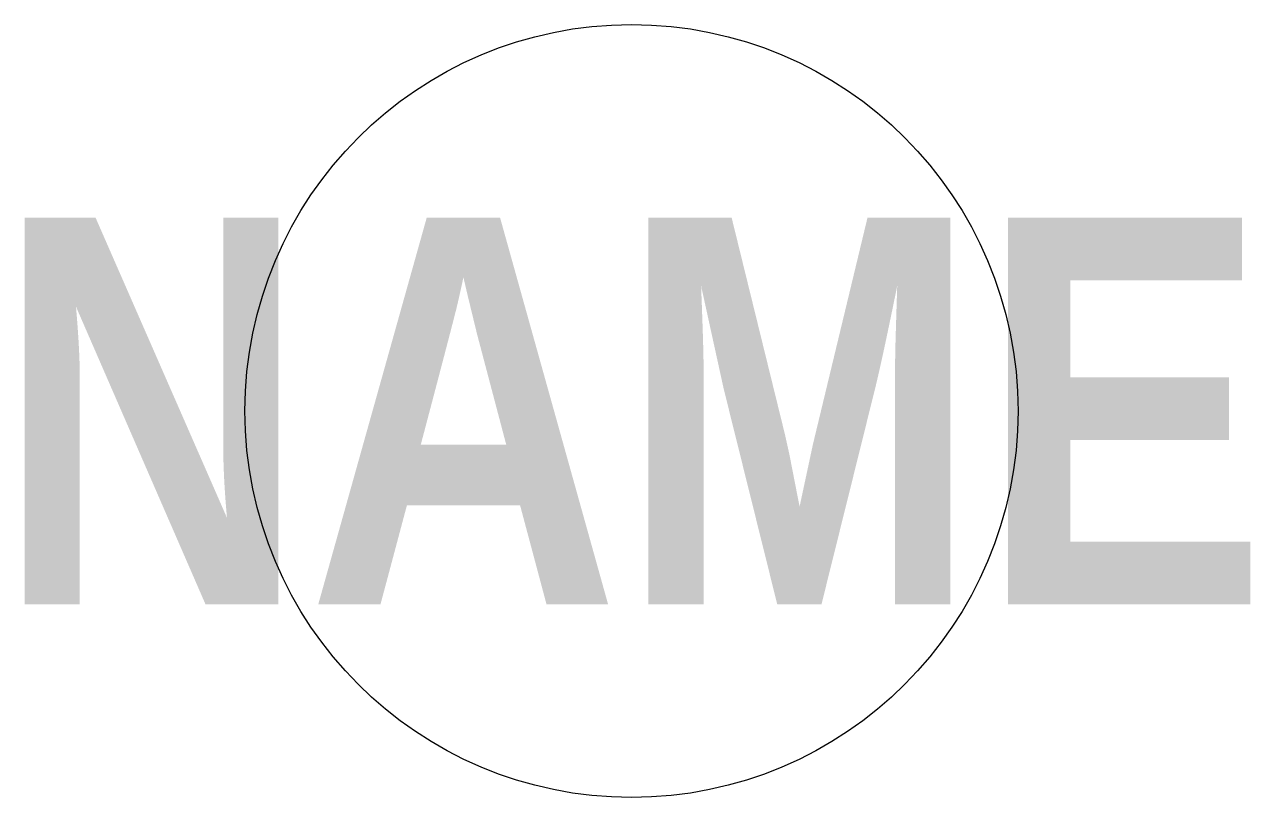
# Model space of a CAD drawing. Header units: millimetres. Extents: x -4.71 to 4.8, y -3 to 3.
import ezdxf
from ezdxf.enums import TextEntityAlignment as Align

# ---------------------------------------------------------------- set-up
doc = ezdxf.new("R2010")
doc.units = ezdxf.units.MM
doc.styles.add('LABEL', font='sanssb__.ttf', dxfattribs={"width": 0.8, "height": 1.6})

msp = doc.modelspace()

# ---------------------------------------------------------------- linework, layer by layer
at = {"color": 4, "ltscale": 0.8}
msp.add_circle((0, 0), 3, dxfattribs=at)

# ---------------------------------------------------------------- texts
at = {"color": 4, "linetype": 'Continuous', "style": 'LABEL', "width": 0.8}
msp.add_attdef('NAME', text='NAME', height=3, dxfattribs=at).set_placement((0, 0), align=Align.MIDDLE)

doc.saveas('drawing.dxf')
